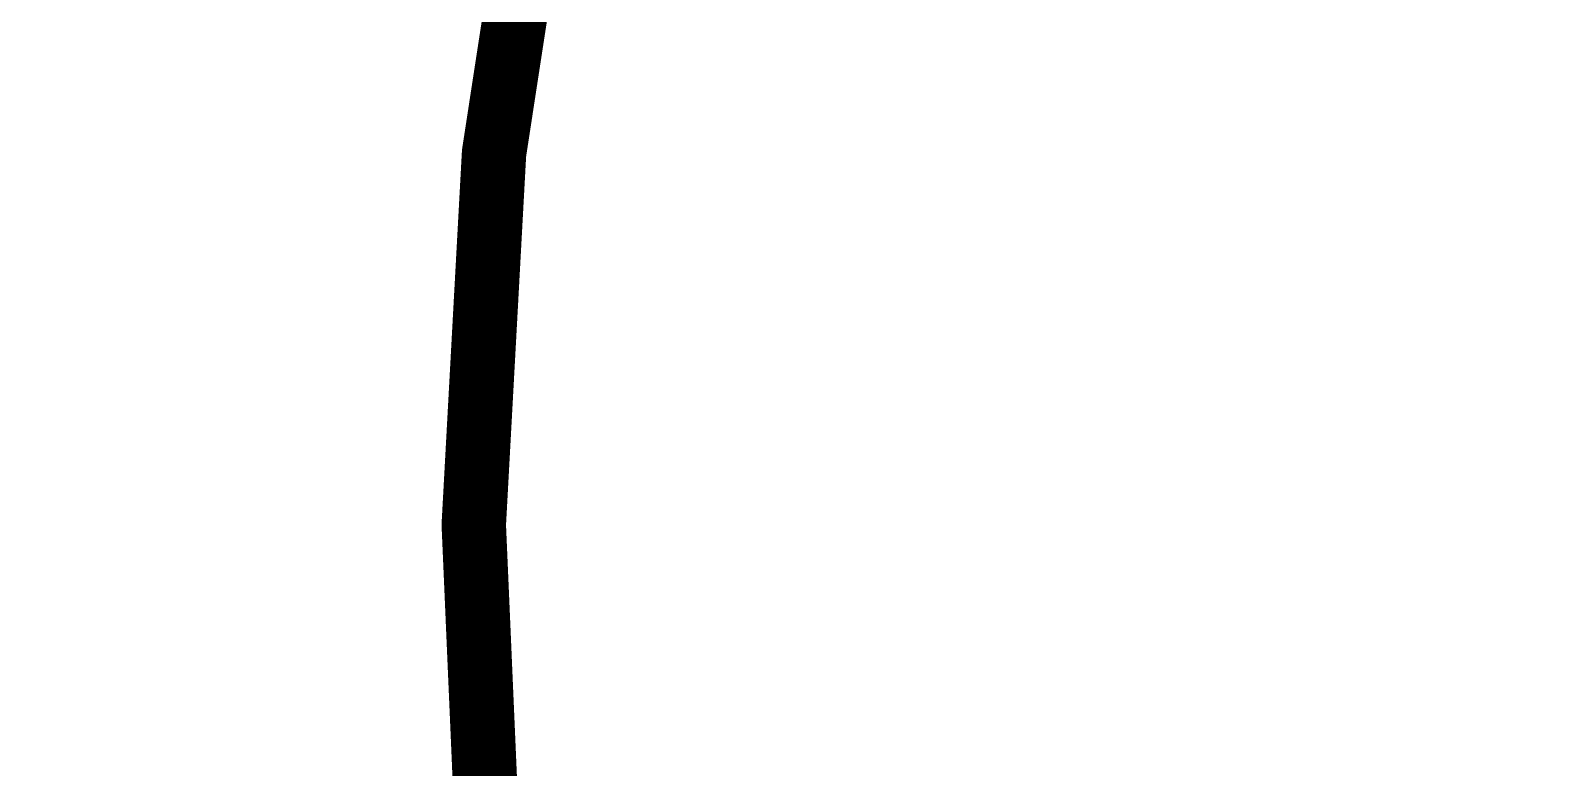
# Model space of a CAD drawing. Header units: inches. Extents: x -7 to 348, y -14 to 159.
# Drawn here: x 15.557 to 15.8584, y 13.7564 to 13.9015 of the extents above; entities that cross this region are included whole.
import ezdxf

# ---------------------------------------------------------------- set-up
doc = ezdxf.new("R2010")
doc.units = ezdxf.units.IN
for name, color, linetype in [('Dimension', 6, 'Continuous'), ('Fabrication', 76, 'Continuous'), ('Top Layer', 1, 'Continuous')]:
    doc.layers.add(name, color=color, linetype=linetype)

msp = doc.modelspace()

# ---------------------------------------------------------------- linework, layer by layer
at = {"layer": 'Dimension', "const_width": 0.254}
msp.add_lwpolyline([(58.31, 19.467, 1), (13.31, 19.467, 1)], format="xyb", close=True, dxfattribs=at)
msp.add_lwpolyline([(11.03048, 12.8273), (59.32677, 25.76826)], dxfattribs=at)
at = {"layer": 'Fabrication', "const_width": 0.0127}
for points in [[(53.19355, 31.33267, -1.1671), (15.67509, 13.58703)], [(53.19355, 31.33267, -1.1671), (15.67509, 13.58703)], [(53.19355, 31.33267, -1.1671), (15.67509, 13.58703)], [(53.19355, 31.33267, -1.1671), (15.67509, 13.58703)], [(54.51115, 31.13829, -1.205705), (14.17745, 15.54998)], [(54.51115, 31.13829, -1.205705), (14.17745, 15.54998)], [(15.67509, 13.58703, -0.501281), (16.39422, 14.54998)], [(15.67509, 13.58703, -0.501281), (16.39422, 14.54998)], [(15.67509, 13.58703, -0.501281), (16.39422, 14.54998)], [(15.67509, 13.58703, -0.501281), (16.39422, 14.54998)]]:
    msp.add_lwpolyline(points, format="xyb", dxfattribs=at)
at = {"layer": 'Top Layer', "const_width": 2.032}
for points in [[(14.24462, 13.13485, -0.267603), (19.4524, 34.99795)], [(16.63081, 7.78621, -0.065353), (14.24462, 13.13485)]]:
    msp.add_lwpolyline(points, format="xyb", dxfattribs=at)
at = {"layer": 'Top Layer', "const_width": 0.508}
for points in [[(16.09585, 13.52201), (16.11869, 13.52813)], [(14.38001, 13.06224), (16.09585, 13.52201)]]:
    msp.add_lwpolyline(points, dxfattribs=at)
at = {"layer": 'Top Layer', "const_width": 0.254}
msp.add_lwpolyline([(15.96885, 13.52201, 1), (16.22285, 13.52201, 1)], format="xyb", close=True, dxfattribs=at)
msp.add_lwpolyline([(15.96885, 13.52201, 1), (16.22285, 13.52201, 1)], format="xyb", close=True, dxfattribs=at)

doc.saveas('drawing.dxf')
